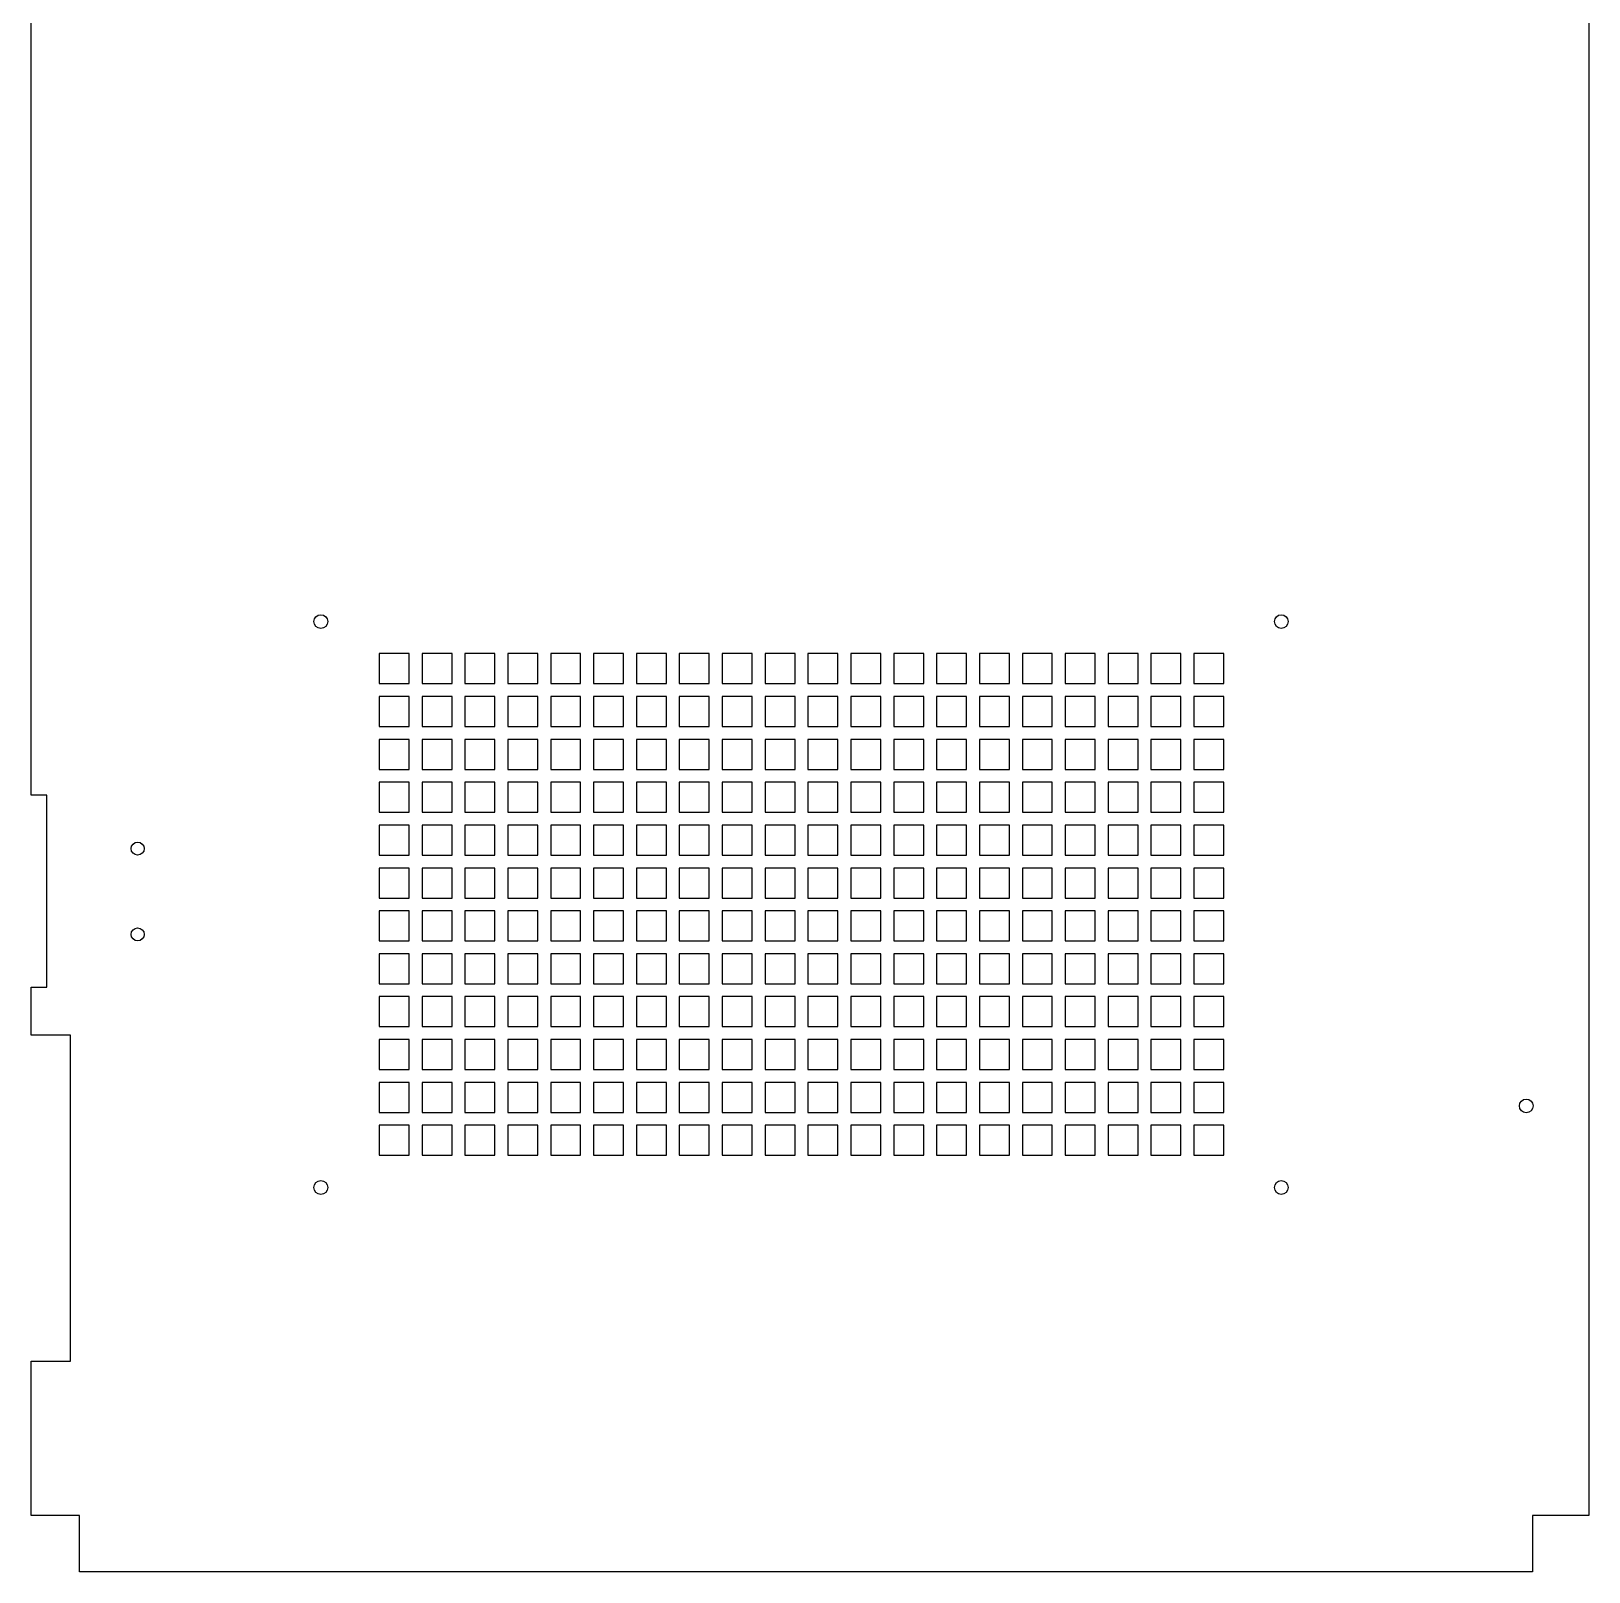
# Model space of a CAD drawing. Header units: inches. Extents: x -11.2 to 11.5, y -45.5 to 45.5.
# Drawn here: x -11.23 to 11.48, y -45.54 to -23.08 of the extents above; entities that cross this region are included whole.
import ezdxf

# ---------------------------------------------------------------- set-up
doc = ezdxf.new("R2010")
doc.units = ezdxf.units.IN
doc.header["$MEASUREMENT"] = 0

msp = doc.modelspace()

# ---------------------------------------------------------------- linework, layer by layer
at = {"color": 7, "linetype": 'Continuous', "lineweight": 25}
for p, q in [((11.477, 44.72), (11.477, -44.72)), ((-11.227, -34.22), (-11.227, -14.52)), ((-5.718, -32.158), (-6.155, -32.158)), ((-6.155, -32.158), (-6.155, -32.595)), ((-5.718, -32.595), (-5.718, -32.158)), ((-5.093, -32.158), (-5.53, -32.158)), ((-5.53, -32.158), (-5.53, -32.595)), ((-5.093, -32.595), (-5.093, -32.158)), ((-4.468, -32.158), (-4.905, -32.158)), ((-4.905, -32.158), (-4.905, -32.595)), ((-4.468, -32.595), (-4.468, -32.158)), ((-3.843, -32.158), (-4.28, -32.158)), ((-4.28, -32.158), (-4.28, -32.595)), ((-3.843, -32.595), (-3.843, -32.158)), ((-3.218, -32.158), (-3.655, -32.158)), ((-3.655, -32.158), (-3.655, -32.595)), ((-3.218, -32.595), (-3.218, -32.158)), ((-2.593, -32.158), (-3.03, -32.158)), ((-3.03, -32.158), (-3.03, -32.595)), ((-2.593, -32.595), (-2.593, -32.158)), ((-1.968, -32.158), (-2.405, -32.158)), ((-2.405, -32.158), (-2.405, -32.595)), ((-1.968, -32.595), (-1.968, -32.158)), ((-1.343, -32.158), (-1.78, -32.158)), ((-1.78, -32.158), (-1.78, -32.595)), ((-1.343, -32.595), (-1.343, -32.158)), ((-0.718, -32.158), (-1.155, -32.158)), ((-1.155, -32.158), (-1.155, -32.595)), ((-0.718, -32.595), (-0.718, -32.158)), ((-0.093, -32.158), (-0.53, -32.158)), ((-0.53, -32.158), (-0.53, -32.595)), ((-0.093, -32.595), (-0.093, -32.158)), ((0.532, -32.158), (0.095, -32.158)), ((0.095, -32.158), (0.095, -32.595)), ((0.532, -32.595), (0.532, -32.158)), ((1.157, -32.158), (0.72, -32.158)), ((0.72, -32.158), (0.72, -32.595)), ((1.157, -32.595), (1.157, -32.158)), ((1.782, -32.158), (1.345, -32.158)), ((1.345, -32.158), (1.345, -32.595)), ((1.782, -32.595), (1.782, -32.158)), ((2.407, -32.158), (1.97, -32.158)), ((1.97, -32.158), (1.97, -32.595)), ((2.407, -32.595), (2.407, -32.158)), ((3.032, -32.158), (2.595, -32.158)), ((2.595, -32.158), (2.595, -32.595)), ((3.032, -32.595), (3.032, -32.158)), ((3.657, -32.158), (3.22, -32.158)), ((3.22, -32.158), (3.22, -32.595)), ((3.657, -32.595), (3.657, -32.158)), ((4.282, -32.158), (3.845, -32.158)), ((3.845, -32.158), (3.845, -32.595)), ((4.282, -32.595), (4.282, -32.158)), ((4.907, -32.158), (4.47, -32.158)), ((4.47, -32.158), (4.47, -32.595)), ((4.907, -32.595), (4.907, -32.158)), ((5.532, -32.158), (5.095, -32.158)), ((5.095, -32.158), (5.095, -32.595)), ((5.532, -32.595), (5.532, -32.158)), ((6.157, -32.158), (5.72, -32.158)), ((5.72, -32.158), (5.72, -32.595)), ((6.157, -32.595), (6.157, -32.158)), ((-6.155, -32.595), (-5.718, -32.595)), ((-5.53, -32.595), (-5.093, -32.595)), ((-4.905, -32.595), (-4.468, -32.595)), ((-4.28, -32.595), (-3.843, -32.595)), ((-3.655, -32.595), (-3.218, -32.595)), ((-3.03, -32.595), (-2.593, -32.595)), ((-2.405, -32.595), (-1.968, -32.595)), ((-1.78, -32.595), (-1.343, -32.595)), ((-1.155, -32.595), (-0.718, -32.595)), ((-0.53, -32.595), (-0.093, -32.595)), ((0.095, -32.595), (0.532, -32.595)), ((0.72, -32.595), (1.157, -32.595)), ((1.345, -32.595), (1.782, -32.595)), ((1.97, -32.595), (2.407, -32.595)), ((2.595, -32.595), (3.032, -32.595)), ((3.22, -32.595), (3.657, -32.595)), ((3.845, -32.595), (4.282, -32.595)), ((4.47, -32.595), (4.907, -32.595)), ((5.095, -32.595), (5.532, -32.595)), ((5.72, -32.595), (6.157, -32.595)), ((-5.718, -32.783), (-6.155, -32.783)), ((-6.155, -32.783), (-6.155, -33.22)), ((-5.718, -33.22), (-5.718, -32.783)), ((-5.093, -32.783), (-5.53, -32.783)), ((-5.53, -32.783), (-5.53, -33.22)), ((-5.093, -33.22), (-5.093, -32.783)), ((-4.468, -32.783), (-4.905, -32.783)), ((-4.905, -32.783), (-4.905, -33.22)), ((-4.468, -33.22), (-4.468, -32.783)), ((-3.843, -32.783), (-4.28, -32.783)), ((-4.28, -32.783), (-4.28, -33.22)), ((-3.843, -33.22), (-3.843, -32.783)), ((-3.218, -32.783), (-3.655, -32.783)), ((-3.655, -32.783), (-3.655, -33.22)), ((-3.218, -33.22), (-3.218, -32.783)), ((-2.593, -32.783), (-3.03, -32.783)), ((-3.03, -32.783), (-3.03, -33.22)), ((-2.593, -33.22), (-2.593, -32.783)), ((-1.968, -32.783), (-2.405, -32.783)), ((-2.405, -32.783), (-2.405, -33.22)), ((-1.968, -33.22), (-1.968, -32.783)), ((-1.343, -32.783), (-1.78, -32.783)), ((-1.78, -32.783), (-1.78, -33.22)), ((-1.343, -33.22), (-1.343, -32.783)), ((-0.718, -32.783), (-1.155, -32.783)), ((-1.155, -32.783), (-1.155, -33.22)), ((-0.718, -33.22), (-0.718, -32.783)), ((-0.093, -32.783), (-0.53, -32.783)), ((-0.53, -32.783), (-0.53, -33.22)), ((-0.093, -33.22), (-0.093, -32.783)), ((0.532, -32.783), (0.095, -32.783)), ((0.095, -32.783), (0.095, -33.22)), ((0.532, -33.22), (0.532, -32.783)), ((1.157, -32.783), (0.72, -32.783)), ((0.72, -32.783), (0.72, -33.22)), ((1.157, -33.22), (1.157, -32.783)), ((1.782, -32.783), (1.345, -32.783)), ((1.345, -32.783), (1.345, -33.22)), ((1.782, -33.22), (1.782, -32.783)), ((2.407, -32.783), (1.97, -32.783)), ((1.97, -32.783), (1.97, -33.22)), ((2.407, -33.22), (2.407, -32.783)), ((3.032, -32.783), (2.595, -32.783)), ((2.595, -32.783), (2.595, -33.22)), ((3.032, -33.22), (3.032, -32.783)), ((3.657, -32.783), (3.22, -32.783)), ((3.22, -32.783), (3.22, -33.22)), ((3.657, -33.22), (3.657, -32.783)), ((4.282, -32.783), (3.845, -32.783)), ((3.845, -32.783), (3.845, -33.22)), ((4.282, -33.22), (4.282, -32.783)), ((4.907, -32.783), (4.47, -32.783)), ((4.47, -32.783), (4.47, -33.22)), ((4.907, -33.22), (4.907, -32.783)), ((5.532, -32.783), (5.095, -32.783)), ((5.095, -32.783), (5.095, -33.22)), ((5.532, -33.22), (5.532, -32.783)), ((6.157, -32.783), (5.72, -32.783)), ((5.72, -32.783), (5.72, -33.22)), ((6.157, -33.22), (6.157, -32.783)), ((-6.155, -33.22), (-5.718, -33.22)), ((-5.53, -33.22), (-5.093, -33.22)), ((-4.905, -33.22), (-4.468, -33.22)), ((-4.28, -33.22), (-3.843, -33.22)), ((-3.655, -33.22), (-3.218, -33.22)), ((-3.03, -33.22), (-2.593, -33.22)), ((-2.405, -33.22), (-1.968, -33.22)), ((-1.78, -33.22), (-1.343, -33.22)), ((-1.155, -33.22), (-0.718, -33.22)), ((-0.53, -33.22), (-0.093, -33.22)), ((0.095, -33.22), (0.532, -33.22)), ((0.72, -33.22), (1.157, -33.22)), ((1.345, -33.22), (1.782, -33.22)), ((1.97, -33.22), (2.407, -33.22)), ((2.595, -33.22), (3.032, -33.22)), ((3.22, -33.22), (3.657, -33.22)), ((3.845, -33.22), (4.282, -33.22)), ((4.47, -33.22), (4.907, -33.22)), ((5.095, -33.22), (5.532, -33.22)), ((5.72, -33.22), (6.157, -33.22)), ((-5.718, -33.408), (-6.155, -33.408)), ((-6.155, -33.408), (-6.155, -33.845)), ((-5.718, -33.845), (-5.718, -33.408)), ((-5.093, -33.408), (-5.53, -33.408)), ((-5.53, -33.408), (-5.53, -33.845)), ((-5.093, -33.845), (-5.093, -33.408)), ((-4.468, -33.408), (-4.905, -33.408)), ((-4.905, -33.408), (-4.905, -33.845)), ((-4.468, -33.845), (-4.468, -33.408)), ((-3.843, -33.408), (-4.28, -33.408)), ((-4.28, -33.408), (-4.28, -33.845)), ((-3.843, -33.845), (-3.843, -33.408)), ((-3.218, -33.408), (-3.655, -33.408)), ((-3.655, -33.408), (-3.655, -33.845)), ((-3.218, -33.845), (-3.218, -33.408)), ((-2.593, -33.408), (-3.03, -33.408)), ((-3.03, -33.408), (-3.03, -33.845)), ((-2.593, -33.845), (-2.593, -33.408)), ((-1.968, -33.408), (-2.405, -33.408)), ((-2.405, -33.408), (-2.405, -33.845)), ((-1.968, -33.845), (-1.968, -33.408)), ((-1.343, -33.408), (-1.78, -33.408)), ((-1.78, -33.408), (-1.78, -33.845)), ((-1.343, -33.845), (-1.343, -33.408)), ((-0.718, -33.408), (-1.155, -33.408)), ((-1.155, -33.408), (-1.155, -33.845)), ((-0.718, -33.845), (-0.718, -33.408)), ((-0.093, -33.408), (-0.53, -33.408)), ((-0.53, -33.408), (-0.53, -33.845)), ((-0.093, -33.845), (-0.093, -33.408)), ((0.532, -33.408), (0.095, -33.408)), ((0.095, -33.408), (0.095, -33.845)), ((0.532, -33.845), (0.532, -33.408)), ((1.157, -33.408), (0.72, -33.408)), ((0.72, -33.408), (0.72, -33.845)), ((1.157, -33.845), (1.157, -33.408)), ((1.782, -33.408), (1.345, -33.408)), ((1.345, -33.408), (1.345, -33.845)), ((1.782, -33.845), (1.782, -33.408)), ((2.407, -33.408), (1.97, -33.408)), ((1.97, -33.408), (1.97, -33.845)), ((2.407, -33.845), (2.407, -33.408)), ((3.032, -33.408), (2.595, -33.408)), ((2.595, -33.408), (2.595, -33.845)), ((3.032, -33.845), (3.032, -33.408)), ((3.657, -33.408), (3.22, -33.408)), ((3.22, -33.408), (3.22, -33.845)), ((3.657, -33.845), (3.657, -33.408)), ((4.282, -33.408), (3.845, -33.408)), ((3.845, -33.408), (3.845, -33.845)), ((4.282, -33.845), (4.282, -33.408)), ((4.907, -33.408), (4.47, -33.408)), ((4.47, -33.408), (4.47, -33.845)), ((4.907, -33.845), (4.907, -33.408)), ((5.532, -33.408), (5.095, -33.408)), ((5.095, -33.408), (5.095, -33.845)), ((5.532, -33.845), (5.532, -33.408)), ((6.157, -33.408), (5.72, -33.408)), ((5.72, -33.408), (5.72, -33.845)), ((6.157, -33.845), (6.157, -33.408)), ((-6.155, -33.845), (-5.718, -33.845)), ((-5.718, -34.033), (-6.155, -34.033)), ((-6.155, -34.033), (-6.155, -34.47)), ((-5.718, -34.47), (-5.718, -34.033)), ((-5.53, -33.845), (-5.093, -33.845)), ((-5.093, -34.033), (-5.53, -34.033)), ((-5.53, -34.033), (-5.53, -34.47)), ((-5.093, -34.47), (-5.093, -34.033)), ((-4.905, -33.845), (-4.468, -33.845)), ((-4.468, -34.033), (-4.905, -34.033)), ((-4.905, -34.033), (-4.905, -34.47)), ((-4.468, -34.47), (-4.468, -34.033)), ((-4.28, -33.845), (-3.843, -33.845)), ((-3.843, -34.033), (-4.28, -34.033)), ((-4.28, -34.033), (-4.28, -34.47)), ((-3.843, -34.47), (-3.843, -34.033)), ((-3.655, -33.845), (-3.218, -33.845)), ((-3.218, -34.033), (-3.655, -34.033)), ((-3.655, -34.033), (-3.655, -34.47)), ((-3.218, -34.47), (-3.218, -34.033)), ((-3.03, -33.845), (-2.593, -33.845)), ((-2.593, -34.033), (-3.03, -34.033)), ((-3.03, -34.033), (-3.03, -34.47)), ((-2.593, -34.47), (-2.593, -34.033)), ((-2.405, -33.845), (-1.968, -33.845)), ((-1.968, -34.033), (-2.405, -34.033)), ((-2.405, -34.033), (-2.405, -34.47)), ((-1.968, -34.47), (-1.968, -34.033)), ((-1.78, -33.845), (-1.343, -33.845)), ((-1.343, -34.033), (-1.78, -34.033)), ((-1.78, -34.033), (-1.78, -34.47)), ((-1.343, -34.47), (-1.343, -34.033)), ((-1.155, -33.845), (-0.718, -33.845)), ((-0.718, -34.033), (-1.155, -34.033)), ((-1.155, -34.033), (-1.155, -34.47)), ((-0.718, -34.47), (-0.718, -34.033)), ((-0.53, -33.845), (-0.093, -33.845)), ((-0.093, -34.033), (-0.53, -34.033)), ((-0.53, -34.033), (-0.53, -34.47)), ((-0.093, -34.47), (-0.093, -34.033)), ((0.095, -33.845), (0.532, -33.845)), ((0.532, -34.033), (0.095, -34.033)), ((0.095, -34.033), (0.095, -34.47)), ((0.532, -34.47), (0.532, -34.033)), ((0.72, -33.845), (1.157, -33.845)), ((1.157, -34.033), (0.72, -34.033)), ((0.72, -34.033), (0.72, -34.47)), ((1.157, -34.47), (1.157, -34.033)), ((1.345, -33.845), (1.782, -33.845)), ((1.782, -34.033), (1.345, -34.033)), ((1.345, -34.033), (1.345, -34.47)), ((1.782, -34.47), (1.782, -34.033)), ((1.97, -33.845), (2.407, -33.845)), ((2.407, -34.033), (1.97, -34.033)), ((1.97, -34.033), (1.97, -34.47)), ((2.407, -34.47), (2.407, -34.033)), ((2.595, -33.845), (3.032, -33.845)), ((3.032, -34.033), (2.595, -34.033)), ((2.595, -34.033), (2.595, -34.47)), ((3.032, -34.47), (3.032, -34.033)), ((3.22, -33.845), (3.657, -33.845)), ((3.657, -34.033), (3.22, -34.033)), ((3.22, -34.033), (3.22, -34.47)), ((3.657, -34.47), (3.657, -34.033)), ((3.845, -33.845), (4.282, -33.845)), ((4.282, -34.033), (3.845, -34.033)), ((3.845, -34.033), (3.845, -34.47)), ((4.282, -34.47), (4.282, -34.033)), ((4.47, -33.845), (4.907, -33.845)), ((4.907, -34.033), (4.47, -34.033)), ((4.47, -34.033), (4.47, -34.47)), ((4.907, -34.47), (4.907, -34.033)), ((5.095, -33.845), (5.532, -33.845)), ((5.532, -34.033), (5.095, -34.033)), ((5.095, -34.033), (5.095, -34.47)), ((5.532, -34.47), (5.532, -34.033)), ((5.72, -33.845), (6.157, -33.845)), ((6.157, -34.033), (5.72, -34.033)), ((5.72, -34.033), (5.72, -34.47)), ((6.157, -34.47), (6.157, -34.033)), ((-10.997, -34.22), (-11.227, -34.22)), ((-10.997, -37.02), (-10.997, -34.22)), ((-6.155, -34.47), (-5.718, -34.47)), ((-5.53, -34.47), (-5.093, -34.47)), ((-4.905, -34.47), (-4.468, -34.47)), ((-4.28, -34.47), (-3.843, -34.47)), ((-3.655, -34.47), (-3.218, -34.47)), ((-3.03, -34.47), (-2.593, -34.47)), ((-2.405, -34.47), (-1.968, -34.47)), ((-1.78, -34.47), (-1.343, -34.47)), ((-1.155, -34.47), (-0.718, -34.47)), ((-0.53, -34.47), (-0.093, -34.47)), ((0.095, -34.47), (0.532, -34.47)), ((0.72, -34.47), (1.157, -34.47)), ((1.345, -34.47), (1.782, -34.47)), ((1.97, -34.47), (2.407, -34.47)), ((2.595, -34.47), (3.032, -34.47)), ((3.22, -34.47), (3.657, -34.47)), ((3.845, -34.47), (4.282, -34.47)), ((4.47, -34.47), (4.907, -34.47)), ((5.095, -34.47), (5.532, -34.47)), ((5.72, -34.47), (6.157, -34.47)), ((-5.718, -34.658), (-6.155, -34.658)), ((-6.155, -34.658), (-6.155, -35.095)), ((-5.718, -35.095), (-5.718, -34.658)), ((-5.093, -34.658), (-5.53, -34.658)), ((-5.53, -34.658), (-5.53, -35.095)), ((-5.093, -35.095), (-5.093, -34.658)), ((-4.468, -34.658), (-4.905, -34.658)), ((-4.905, -34.658), (-4.905, -35.095)), ((-4.468, -35.095), (-4.468, -34.658)), ((-3.843, -34.658), (-4.28, -34.658)), ((-4.28, -34.658), (-4.28, -35.095)), ((-3.843, -35.095), (-3.843, -34.658)), ((-3.218, -34.658), (-3.655, -34.658)), ((-3.655, -34.658), (-3.655, -35.095)), ((-3.218, -35.095), (-3.218, -34.658)), ((-2.593, -34.658), (-3.03, -34.658)), ((-3.03, -34.658), (-3.03, -35.095)), ((-2.593, -35.095), (-2.593, -34.658)), ((-1.968, -34.658), (-2.405, -34.658)), ((-2.405, -34.658), (-2.405, -35.095)), ((-1.968, -35.095), (-1.968, -34.658)), ((-1.343, -34.658), (-1.78, -34.658)), ((-1.78, -34.658), (-1.78, -35.095)), ((-1.343, -35.095), (-1.343, -34.658)), ((-0.718, -34.658), (-1.155, -34.658)), ((-1.155, -34.658), (-1.155, -35.095)), ((-0.718, -35.095), (-0.718, -34.658)), ((-0.093, -34.658), (-0.53, -34.658)), ((-0.53, -34.658), (-0.53, -35.095)), ((-0.093, -35.095), (-0.093, -34.658)), ((0.532, -34.658), (0.095, -34.658)), ((0.095, -34.658), (0.095, -35.095)), ((0.532, -35.095), (0.532, -34.658)), ((1.157, -34.658), (0.72, -34.658)), ((0.72, -34.658), (0.72, -35.095)), ((1.157, -35.095), (1.157, -34.658)), ((1.782, -34.658), (1.345, -34.658)), ((1.345, -34.658), (1.345, -35.095)), ((1.782, -35.095), (1.782, -34.658)), ((2.407, -34.658), (1.97, -34.658)), ((1.97, -34.658), (1.97, -35.095)), ((2.407, -35.095), (2.407, -34.658)), ((3.032, -34.658), (2.595, -34.658)), ((2.595, -34.658), (2.595, -35.095)), ((3.032, -35.095), (3.032, -34.658)), ((3.657, -34.658), (3.22, -34.658)), ((3.22, -34.658), (3.22, -35.095)), ((3.657, -35.095), (3.657, -34.658)), ((4.282, -34.658), (3.845, -34.658)), ((3.845, -34.658), (3.845, -35.095)), ((4.282, -35.095), (4.282, -34.658)), ((4.907, -34.658), (4.47, -34.658)), ((4.47, -34.658), (4.47, -35.095)), ((4.907, -35.095), (4.907, -34.658)), ((5.532, -34.658), (5.095, -34.658)), ((5.095, -34.658), (5.095, -35.095)), ((5.532, -35.095), (5.532, -34.658)), ((6.157, -34.658), (5.72, -34.658)), ((5.72, -34.658), (5.72, -35.095)), ((6.157, -35.095), (6.157, -34.658)), ((-6.155, -35.095), (-5.718, -35.095)), ((-5.53, -35.095), (-5.093, -35.095)), ((-4.905, -35.095), (-4.468, -35.095)), ((-4.28, -35.095), (-3.843, -35.095)), ((-3.655, -35.095), (-3.218, -35.095)), ((-3.03, -35.095), (-2.593, -35.095)), ((-2.405, -35.095), (-1.968, -35.095)), ((-1.78, -35.095), (-1.343, -35.095)), ((-1.155, -35.095), (-0.718, -35.095)), ((-0.53, -35.095), (-0.093, -35.095)), ((0.095, -35.095), (0.532, -35.095)), ((0.72, -35.095), (1.157, -35.095)), ((1.345, -35.095), (1.782, -35.095)), ((1.97, -35.095), (2.407, -35.095)), ((2.595, -35.095), (3.032, -35.095)), ((3.22, -35.095), (3.657, -35.095)), ((3.845, -35.095), (4.282, -35.095)), ((4.47, -35.095), (4.907, -35.095)), ((5.095, -35.095), (5.532, -35.095)), ((5.72, -35.095), (6.157, -35.095)), ((-5.718, -35.283), (-6.155, -35.283)), ((-6.155, -35.283), (-6.155, -35.72)), ((-5.718, -35.72), (-5.718, -35.283)), ((-5.093, -35.283), (-5.53, -35.283)), ((-5.53, -35.283), (-5.53, -35.72)), ((-5.093, -35.72), (-5.093, -35.283)), ((-4.468, -35.283), (-4.905, -35.283)), ((-4.905, -35.283), (-4.905, -35.72)), ((-4.468, -35.72), (-4.468, -35.283)), ((-3.843, -35.283), (-4.28, -35.283)), ((-4.28, -35.283), (-4.28, -35.72)), ((-3.843, -35.72), (-3.843, -35.283)), ((-3.218, -35.283), (-3.655, -35.283)), ((-3.655, -35.283), (-3.655, -35.72)), ((-3.218, -35.72), (-3.218, -35.283)), ((-2.593, -35.283), (-3.03, -35.283)), ((-3.03, -35.283), (-3.03, -35.72)), ((-2.593, -35.72), (-2.593, -35.283)), ((-1.968, -35.283), (-2.405, -35.283)), ((-2.405, -35.283), (-2.405, -35.72)), ((-1.968, -35.72), (-1.968, -35.283)), ((-1.343, -35.283), (-1.78, -35.283)), ((-1.78, -35.283), (-1.78, -35.72)), ((-1.343, -35.72), (-1.343, -35.283)), ((-0.718, -35.283), (-1.155, -35.283)), ((-1.155, -35.283), (-1.155, -35.72)), ((-0.718, -35.72), (-0.718, -35.283)), ((-0.093, -35.283), (-0.53, -35.283)), ((-0.53, -35.283), (-0.53, -35.72)), ((-0.093, -35.72), (-0.093, -35.283)), ((0.532, -35.283), (0.095, -35.283)), ((0.095, -35.283), (0.095, -35.72)), ((0.532, -35.72), (0.532, -35.283)), ((1.157, -35.283), (0.72, -35.283)), ((0.72, -35.283), (0.72, -35.72)), ((1.157, -35.72), (1.157, -35.283)), ((1.782, -35.283), (1.345, -35.283)), ((1.345, -35.283), (1.345, -35.72)), ((1.782, -35.72), (1.782, -35.283)), ((2.407, -35.283), (1.97, -35.283)), ((1.97, -35.283), (1.97, -35.72)), ((2.407, -35.72), (2.407, -35.283)), ((3.032, -35.283), (2.595, -35.283)), ((2.595, -35.283), (2.595, -35.72)), ((3.032, -35.72), (3.032, -35.283)), ((3.657, -35.283), (3.22, -35.283)), ((3.22, -35.283), (3.22, -35.72)), ((3.657, -35.72), (3.657, -35.283)), ((4.282, -35.283), (3.845, -35.283)), ((3.845, -35.283), (3.845, -35.72)), ((4.282, -35.72), (4.282, -35.283)), ((4.907, -35.283), (4.47, -35.283)), ((4.47, -35.283), (4.47, -35.72)), ((4.907, -35.72), (4.907, -35.283)), ((5.532, -35.283), (5.095, -35.283)), ((5.095, -35.283), (5.095, -35.72)), ((5.532, -35.72), (5.532, -35.283)), ((6.157, -35.283), (5.72, -35.283)), ((5.72, -35.283), (5.72, -35.72)), ((6.157, -35.72), (6.157, -35.283)), ((-6.155, -35.72), (-5.718, -35.72)), ((-5.53, -35.72), (-5.093, -35.72)), ((-4.905, -35.72), (-4.468, -35.72)), ((-4.28, -35.72), (-3.843, -35.72)), ((-3.655, -35.72), (-3.218, -35.72)), ((-3.03, -35.72), (-2.593, -35.72)), ((-2.405, -35.72), (-1.968, -35.72)), ((-1.78, -35.72), (-1.343, -35.72)), ((-1.155, -35.72), (-0.718, -35.72)), ((-0.53, -35.72), (-0.093, -35.72)), ((0.095, -35.72), (0.532, -35.72)), ((0.72, -35.72), (1.157, -35.72)), ((1.345, -35.72), (1.782, -35.72)), ((1.97, -35.72), (2.407, -35.72)), ((2.595, -35.72), (3.032, -35.72)), ((3.22, -35.72), (3.657, -35.72)), ((3.845, -35.72), (4.282, -35.72)), ((4.47, -35.72), (4.907, -35.72)), ((5.095, -35.72), (5.532, -35.72)), ((5.72, -35.72), (6.157, -35.72)), ((-5.718, -35.908), (-6.155, -35.908)), ((-6.155, -35.908), (-6.155, -36.345)), ((-5.718, -36.345), (-5.718, -35.908)), ((-5.093, -35.908), (-5.53, -35.908)), ((-5.53, -35.908), (-5.53, -36.345)), ((-5.093, -36.345), (-5.093, -35.908)), ((-4.468, -35.908), (-4.905, -35.908)), ((-4.905, -35.908), (-4.905, -36.345)), ((-4.468, -36.345), (-4.468, -35.908)), ((-3.843, -35.908), (-4.28, -35.908)), ((-4.28, -35.908), (-4.28, -36.345)), ((-3.843, -36.345), (-3.843, -35.908)), ((-3.218, -35.908), (-3.655, -35.908)), ((-3.655, -35.908), (-3.655, -36.345)), ((-3.218, -36.345), (-3.218, -35.908)), ((-2.593, -35.908), (-3.03, -35.908)), ((-3.03, -35.908), (-3.03, -36.345)), ((-2.593, -36.345), (-2.593, -35.908)), ((-1.968, -35.908), (-2.405, -35.908)), ((-2.405, -35.908), (-2.405, -36.345)), ((-1.968, -36.345), (-1.968, -35.908)), ((-1.343, -35.908), (-1.78, -35.908)), ((-1.78, -35.908), (-1.78, -36.345)), ((-1.343, -36.345), (-1.343, -35.908)), ((-0.718, -35.908), (-1.155, -35.908)), ((-1.155, -35.908), (-1.155, -36.345)), ((-0.718, -36.345), (-0.718, -35.908)), ((-0.093, -35.908), (-0.53, -35.908)), ((-0.53, -35.908), (-0.53, -36.345)), ((-0.093, -36.345), (-0.093, -35.908)), ((0.532, -35.908), (0.095, -35.908)), ((0.095, -35.908), (0.095, -36.345)), ((0.532, -36.345), (0.532, -35.908)), ((1.157, -35.908), (0.72, -35.908)), ((0.72, -35.908), (0.72, -36.345)), ((1.157, -36.345), (1.157, -35.908)), ((1.782, -35.908), (1.345, -35.908)), ((1.345, -35.908), (1.345, -36.345)), ((1.782, -36.345), (1.782, -35.908)), ((2.407, -35.908), (1.97, -35.908)), ((1.97, -35.908), (1.97, -36.345)), ((2.407, -36.345), (2.407, -35.908)), ((3.032, -35.908), (2.595, -35.908)), ((2.595, -35.908), (2.595, -36.345)), ((3.032, -36.345), (3.032, -35.908)), ((3.657, -35.908), (3.22, -35.908)), ((3.22, -35.908), (3.22, -36.345)), ((3.657, -36.345), (3.657, -35.908)), ((4.282, -35.908), (3.845, -35.908)), ((3.845, -35.908), (3.845, -36.345)), ((4.282, -36.345), (4.282, -35.908)), ((4.907, -35.908), (4.47, -35.908)), ((4.47, -35.908), (4.47, -36.345)), ((4.907, -36.345), (4.907, -35.908)), ((5.532, -35.908), (5.095, -35.908)), ((5.095, -35.908), (5.095, -36.345)), ((5.532, -36.345), (5.532, -35.908)), ((6.157, -35.908), (5.72, -35.908)), ((5.72, -35.908), (5.72, -36.345)), ((6.157, -36.345), (6.157, -35.908)), ((-6.155, -36.345), (-5.718, -36.345)), ((-5.718, -36.533), (-6.155, -36.533)), ((-6.155, -36.533), (-6.155, -36.97)), ((-5.718, -36.97), (-5.718, -36.533)), ((-5.53, -36.345), (-5.093, -36.345)), ((-5.093, -36.533), (-5.53, -36.533)), ((-5.53, -36.533), (-5.53, -36.97)), ((-5.093, -36.97), (-5.093, -36.533)), ((-4.905, -36.345), (-4.468, -36.345)), ((-4.468, -36.533), (-4.905, -36.533)), ((-4.905, -36.533), (-4.905, -36.97)), ((-4.468, -36.97), (-4.468, -36.533)), ((-4.28, -36.345), (-3.843, -36.345)), ((-3.843, -36.533), (-4.28, -36.533)), ((-4.28, -36.533), (-4.28, -36.97)), ((-3.843, -36.97), (-3.843, -36.533)), ((-3.655, -36.345), (-3.218, -36.345)), ((-3.218, -36.533), (-3.655, -36.533)), ((-3.655, -36.533), (-3.655, -36.97)), ((-3.218, -36.97), (-3.218, -36.533)), ((-3.03, -36.345), (-2.593, -36.345)), ((-2.593, -36.533), (-3.03, -36.533)), ((-3.03, -36.533), (-3.03, -36.97)), ((-2.593, -36.97), (-2.593, -36.533)), ((-2.405, -36.345), (-1.968, -36.345)), ((-1.968, -36.533), (-2.405, -36.533)), ((-2.405, -36.533), (-2.405, -36.97)), ((-1.968, -36.97), (-1.968, -36.533)), ((-1.78, -36.345), (-1.343, -36.345)), ((-1.343, -36.533), (-1.78, -36.533)), ((-1.78, -36.533), (-1.78, -36.97)), ((-1.343, -36.97), (-1.343, -36.533)), ((-1.155, -36.345), (-0.718, -36.345)), ((-0.718, -36.533), (-1.155, -36.533)), ((-1.155, -36.533), (-1.155, -36.97)), ((-0.718, -36.97), (-0.718, -36.533)), ((-0.53, -36.345), (-0.093, -36.345)), ((-0.093, -36.533), (-0.53, -36.533)), ((-0.53, -36.533), (-0.53, -36.97)), ((-0.093, -36.97), (-0.093, -36.533)), ((0.095, -36.345), (0.532, -36.345)), ((0.532, -36.533), (0.095, -36.533)), ((0.095, -36.533), (0.095, -36.97)), ((0.532, -36.97), (0.532, -36.533)), ((0.72, -36.345), (1.157, -36.345)), ((1.157, -36.533), (0.72, -36.533)), ((0.72, -36.533), (0.72, -36.97)), ((1.157, -36.97), (1.157, -36.533)), ((1.345, -36.345), (1.782, -36.345)), ((1.782, -36.533), (1.345, -36.533)), ((1.345, -36.533), (1.345, -36.97)), ((1.782, -36.97), (1.782, -36.533)), ((1.97, -36.345), (2.407, -36.345)), ((2.407, -36.533), (1.97, -36.533)), ((1.97, -36.533), (1.97, -36.97)), ((2.407, -36.97), (2.407, -36.533)), ((2.595, -36.345), (3.032, -36.345)), ((3.032, -36.533), (2.595, -36.533)), ((2.595, -36.533), (2.595, -36.97)), ((3.032, -36.97), (3.032, -36.533)), ((3.22, -36.345), (3.657, -36.345)), ((3.657, -36.533), (3.22, -36.533)), ((3.22, -36.533), (3.22, -36.97)), ((3.657, -36.97), (3.657, -36.533)), ((3.845, -36.345), (4.282, -36.345)), ((4.282, -36.533), (3.845, -36.533)), ((3.845, -36.533), (3.845, -36.97)), ((4.282, -36.97), (4.282, -36.533)), ((4.47, -36.345), (4.907, -36.345)), ((4.907, -36.533), (4.47, -36.533)), ((4.47, -36.533), (4.47, -36.97)), ((4.907, -36.97), (4.907, -36.533)), ((5.095, -36.345), (5.532, -36.345)), ((5.532, -36.533), (5.095, -36.533)), ((5.095, -36.533), (5.095, -36.97)), ((5.532, -36.97), (5.532, -36.533)), ((5.72, -36.345), (6.157, -36.345)), ((6.157, -36.533), (5.72, -36.533)), ((5.72, -36.533), (5.72, -36.97)), ((6.157, -36.97), (6.157, -36.533)), ((-6.155, -36.97), (-5.718, -36.97)), ((-5.53, -36.97), (-5.093, -36.97)), ((-4.905, -36.97), (-4.468, -36.97)), ((-4.28, -36.97), (-3.843, -36.97)), ((-3.655, -36.97), (-3.218, -36.97)), ((-3.03, -36.97), (-2.593, -36.97)), ((-2.405, -36.97), (-1.968, -36.97)), ((-1.78, -36.97), (-1.343, -36.97)), ((-1.155, -36.97), (-0.718, -36.97)), ((-0.53, -36.97), (-0.093, -36.97)), ((0.095, -36.97), (0.532, -36.97)), ((0.72, -36.97), (1.157, -36.97)), ((1.345, -36.97), (1.782, -36.97)), ((1.97, -36.97), (2.407, -36.97)), ((2.595, -36.97), (3.032, -36.97)), ((3.22, -36.97), (3.657, -36.97)), ((3.845, -36.97), (4.282, -36.97)), ((4.47, -36.97), (4.907, -36.97)), ((5.095, -36.97), (5.532, -36.97)), ((5.72, -36.97), (6.157, -36.97)), ((-11.227, -37.72), (-11.227, -37.02)), ((-11.227, -37.02), (-10.997, -37.02)), ((-5.718, -37.158), (-6.155, -37.158)), ((-6.155, -37.158), (-6.155, -37.595)), ((-5.718, -37.595), (-5.718, -37.158)), ((-5.093, -37.158), (-5.53, -37.158)), ((-5.53, -37.158), (-5.53, -37.595)), ((-5.093, -37.595), (-5.093, -37.158)), ((-4.468, -37.158), (-4.905, -37.158)), ((-4.905, -37.158), (-4.905, -37.595)), ((-4.468, -37.595), (-4.468, -37.158)), ((-3.843, -37.158), (-4.28, -37.158)), ((-4.28, -37.158), (-4.28, -37.595)), ((-3.843, -37.595), (-3.843, -37.158)), ((-3.218, -37.158), (-3.655, -37.158)), ((-3.655, -37.158), (-3.655, -37.595)), ((-3.218, -37.595), (-3.218, -37.158)), ((-2.593, -37.158), (-3.03, -37.158)), ((-3.03, -37.158), (-3.03, -37.595)), ((-2.593, -37.595), (-2.593, -37.158)), ((-1.968, -37.158), (-2.405, -37.158)), ((-2.405, -37.158), (-2.405, -37.595)), ((-1.968, -37.595), (-1.968, -37.158)), ((-1.343, -37.158), (-1.78, -37.158)), ((-1.78, -37.158), (-1.78, -37.595)), ((-1.343, -37.595), (-1.343, -37.158)), ((-0.718, -37.158), (-1.155, -37.158)), ((-1.155, -37.158), (-1.155, -37.595)), ((-0.718, -37.595), (-0.718, -37.158)), ((-0.093, -37.158), (-0.53, -37.158)), ((-0.53, -37.158), (-0.53, -37.595)), ((-0.093, -37.595), (-0.093, -37.158)), ((0.532, -37.158), (0.095, -37.158)), ((0.095, -37.158), (0.095, -37.595)), ((0.532, -37.595), (0.532, -37.158)), ((1.157, -37.158), (0.72, -37.158)), ((0.72, -37.158), (0.72, -37.595)), ((1.157, -37.595), (1.157, -37.158)), ((1.782, -37.158), (1.345, -37.158)), ((1.345, -37.158), (1.345, -37.595)), ((1.782, -37.595), (1.782, -37.158)), ((2.407, -37.158), (1.97, -37.158)), ((1.97, -37.158), (1.97, -37.595)), ((2.407, -37.595), (2.407, -37.158)), ((3.032, -37.158), (2.595, -37.158)), ((2.595, -37.158), (2.595, -37.595)), ((3.032, -37.595), (3.032, -37.158)), ((3.657, -37.158), (3.22, -37.158)), ((3.22, -37.158), (3.22, -37.595)), ((3.657, -37.595), (3.657, -37.158)), ((4.282, -37.158), (3.845, -37.158)), ((3.845, -37.158), (3.845, -37.595)), ((4.282, -37.595), (4.282, -37.158)), ((4.907, -37.158), (4.47, -37.158)), ((4.47, -37.158), (4.47, -37.595)), ((4.907, -37.595), (4.907, -37.158)), ((5.532, -37.158), (5.095, -37.158)), ((5.095, -37.158), (5.095, -37.595)), ((5.532, -37.595), (5.532, -37.158)), ((6.157, -37.158), (5.72, -37.158)), ((5.72, -37.158), (5.72, -37.595)), ((6.157, -37.595), (6.157, -37.158)), ((-6.155, -37.595), (-5.718, -37.595)), ((-5.53, -37.595), (-5.093, -37.595)), ((-4.905, -37.595), (-4.468, -37.595)), ((-4.28, -37.595), (-3.843, -37.595)), ((-3.655, -37.595), (-3.218, -37.595)), ((-3.03, -37.595), (-2.593, -37.595)), ((-2.405, -37.595), (-1.968, -37.595)), ((-1.78, -37.595), (-1.343, -37.595)), ((-1.155, -37.595), (-0.718, -37.595)), ((-0.53, -37.595), (-0.093, -37.595)), ((0.095, -37.595), (0.532, -37.595)), ((0.72, -37.595), (1.157, -37.595)), ((1.345, -37.595), (1.782, -37.595)), ((1.97, -37.595), (2.407, -37.595)), ((2.595, -37.595), (3.032, -37.595)), ((3.22, -37.595), (3.657, -37.595)), ((3.845, -37.595), (4.282, -37.595)), ((4.47, -37.595), (4.907, -37.595)), ((5.095, -37.595), (5.532, -37.595)), ((5.72, -37.595), (6.157, -37.595)), ((-10.655, -37.72), (-11.227, -37.72)), ((-10.655, -42.47), (-10.655, -37.72)), ((-5.718, -37.783), (-6.155, -37.783)), ((-6.155, -37.783), (-6.155, -38.22)), ((-5.718, -38.22), (-5.718, -37.783)), ((-5.093, -37.783), (-5.53, -37.783)), ((-5.53, -37.783), (-5.53, -38.22)), ((-5.093, -38.22), (-5.093, -37.783)), ((-4.468, -37.783), (-4.905, -37.783)), ((-4.905, -37.783), (-4.905, -38.22)), ((-4.468, -38.22), (-4.468, -37.783)), ((-3.843, -37.783), (-4.28, -37.783)), ((-4.28, -37.783), (-4.28, -38.22)), ((-3.843, -38.22), (-3.843, -37.783)), ((-3.218, -37.783), (-3.655, -37.783)), ((-3.655, -37.783), (-3.655, -38.22)), ((-3.218, -38.22), (-3.218, -37.783)), ((-2.593, -37.783), (-3.03, -37.783)), ((-3.03, -37.783), (-3.03, -38.22)), ((-2.593, -38.22), (-2.593, -37.783)), ((-1.968, -37.783), (-2.405, -37.783)), ((-2.405, -37.783), (-2.405, -38.22)), ((-1.968, -38.22), (-1.968, -37.783)), ((-1.343, -37.783), (-1.78, -37.783)), ((-1.78, -37.783), (-1.78, -38.22)), ((-1.343, -38.22), (-1.343, -37.783)), ((-0.718, -37.783), (-1.155, -37.783)), ((-1.155, -37.783), (-1.155, -38.22)), ((-0.718, -38.22), (-0.718, -37.783)), ((-0.093, -37.783), (-0.53, -37.783)), ((-0.53, -37.783), (-0.53, -38.22)), ((-0.093, -38.22), (-0.093, -37.783)), ((0.532, -37.783), (0.095, -37.783)), ((0.095, -37.783), (0.095, -38.22)), ((0.532, -38.22), (0.532, -37.783)), ((1.157, -37.783), (0.72, -37.783)), ((0.72, -37.783), (0.72, -38.22)), ((1.157, -38.22), (1.157, -37.783)), ((1.782, -37.783), (1.345, -37.783)), ((1.345, -37.783), (1.345, -38.22)), ((1.782, -38.22), (1.782, -37.783)), ((2.407, -37.783), (1.97, -37.783)), ((1.97, -37.783), (1.97, -38.22)), ((2.407, -38.22), (2.407, -37.783)), ((3.032, -37.783), (2.595, -37.783)), ((2.595, -37.783), (2.595, -38.22)), ((3.032, -38.22), (3.032, -37.783)), ((3.657, -37.783), (3.22, -37.783)), ((3.22, -37.783), (3.22, -38.22)), ((3.657, -38.22), (3.657, -37.783)), ((4.282, -37.783), (3.845, -37.783)), ((3.845, -37.783), (3.845, -38.22)), ((4.282, -38.22), (4.282, -37.783)), ((4.907, -37.783), (4.47, -37.783)), ((4.47, -37.783), (4.47, -38.22)), ((4.907, -38.22), (4.907, -37.783)), ((5.532, -37.783), (5.095, -37.783)), ((5.095, -37.783), (5.095, -38.22)), ((5.532, -38.22), (5.532, -37.783)), ((6.157, -37.783), (5.72, -37.783)), ((5.72, -37.783), (5.72, -38.22)), ((6.157, -38.22), (6.157, -37.783)), ((-6.155, -38.22), (-5.718, -38.22)), ((-5.53, -38.22), (-5.093, -38.22)), ((-4.905, -38.22), (-4.468, -38.22)), ((-4.28, -38.22), (-3.843, -38.22)), ((-3.655, -38.22), (-3.218, -38.22)), ((-3.03, -38.22), (-2.593, -38.22)), ((-2.405, -38.22), (-1.968, -38.22)), ((-1.78, -38.22), (-1.343, -38.22)), ((-1.155, -38.22), (-0.718, -38.22)), ((-0.53, -38.22), (-0.093, -38.22)), ((0.095, -38.22), (0.532, -38.22)), ((0.72, -38.22), (1.157, -38.22)), ((1.345, -38.22), (1.782, -38.22)), ((1.97, -38.22), (2.407, -38.22)), ((2.595, -38.22), (3.032, -38.22)), ((3.22, -38.22), (3.657, -38.22)), ((3.845, -38.22), (4.282, -38.22)), ((4.47, -38.22), (4.907, -38.22)), ((5.095, -38.22), (5.532, -38.22)), ((5.72, -38.22), (6.157, -38.22)), ((-5.718, -38.408), (-6.155, -38.408)), ((-6.155, -38.408), (-6.155, -38.845)), ((-5.718, -38.845), (-5.718, -38.408)), ((-5.093, -38.408), (-5.53, -38.408)), ((-5.53, -38.408), (-5.53, -38.845)), ((-5.093, -38.845), (-5.093, -38.408)), ((-4.468, -38.408), (-4.905, -38.408)), ((-4.905, -38.408), (-4.905, -38.845)), ((-4.468, -38.845), (-4.468, -38.408)), ((-3.843, -38.408), (-4.28, -38.408)), ((-4.28, -38.408), (-4.28, -38.845)), ((-3.843, -38.845), (-3.843, -38.408)), ((-3.218, -38.408), (-3.655, -38.408)), ((-3.655, -38.408), (-3.655, -38.845)), ((-3.218, -38.845), (-3.218, -38.408)), ((-2.593, -38.408), (-3.03, -38.408)), ((-3.03, -38.408), (-3.03, -38.845)), ((-2.593, -38.845), (-2.593, -38.408)), ((-1.968, -38.408), (-2.405, -38.408)), ((-2.405, -38.408), (-2.405, -38.845)), ((-1.968, -38.845), (-1.968, -38.408)), ((-1.343, -38.408), (-1.78, -38.408)), ((-1.78, -38.408), (-1.78, -38.845)), ((-1.343, -38.845), (-1.343, -38.408)), ((-0.718, -38.408), (-1.155, -38.408)), ((-1.155, -38.408), (-1.155, -38.845)), ((-0.718, -38.845), (-0.718, -38.408)), ((-0.093, -38.408), (-0.53, -38.408)), ((-0.53, -38.408), (-0.53, -38.845)), ((-0.093, -38.845), (-0.093, -38.408)), ((0.532, -38.408), (0.095, -38.408)), ((0.095, -38.408), (0.095, -38.845)), ((0.532, -38.845), (0.532, -38.408)), ((1.157, -38.408), (0.72, -38.408)), ((0.72, -38.408), (0.72, -38.845)), ((1.157, -38.845), (1.157, -38.408)), ((1.782, -38.408), (1.345, -38.408)), ((1.345, -38.408), (1.345, -38.845)), ((1.782, -38.845), (1.782, -38.408)), ((2.407, -38.408), (1.97, -38.408)), ((1.97, -38.408), (1.97, -38.845)), ((2.407, -38.845), (2.407, -38.408)), ((3.032, -38.408), (2.595, -38.408)), ((2.595, -38.408), (2.595, -38.845)), ((3.032, -38.845), (3.032, -38.408)), ((3.657, -38.408), (3.22, -38.408)), ((3.22, -38.408), (3.22, -38.845)), ((3.657, -38.845), (3.657, -38.408)), ((4.282, -38.408), (3.845, -38.408)), ((3.845, -38.408), (3.845, -38.845)), ((4.282, -38.845), (4.282, -38.408)), ((4.907, -38.408), (4.47, -38.408)), ((4.47, -38.408), (4.47, -38.845)), ((4.907, -38.845), (4.907, -38.408)), ((5.532, -38.408), (5.095, -38.408)), ((5.095, -38.408), (5.095, -38.845)), ((5.532, -38.845), (5.532, -38.408)), ((6.157, -38.408), (5.72, -38.408)), ((5.72, -38.408), (5.72, -38.845)), ((6.157, -38.845), (6.157, -38.408)), ((-6.155, -38.845), (-5.718, -38.845)), ((-5.718, -39.033), (-6.155, -39.033)), ((-6.155, -39.033), (-6.155, -39.47)), ((-5.718, -39.47), (-5.718, -39.033)), ((-5.53, -38.845), (-5.093, -38.845)), ((-5.093, -39.033), (-5.53, -39.033)), ((-5.53, -39.033), (-5.53, -39.47)), ((-5.093, -39.47), (-5.093, -39.033)), ((-4.905, -38.845), (-4.468, -38.845)), ((-4.468, -39.033), (-4.905, -39.033)), ((-4.905, -39.033), (-4.905, -39.47)), ((-4.468, -39.47), (-4.468, -39.033)), ((-4.28, -38.845), (-3.843, -38.845)), ((-3.843, -39.033), (-4.28, -39.033)), ((-4.28, -39.033), (-4.28, -39.47)), ((-3.843, -39.47), (-3.843, -39.033)), ((-3.655, -38.845), (-3.218, -38.845)), ((-3.218, -39.033), (-3.655, -39.033)), ((-3.655, -39.033), (-3.655, -39.47)), ((-3.218, -39.47), (-3.218, -39.033)), ((-3.03, -38.845), (-2.593, -38.845)), ((-2.593, -39.033), (-3.03, -39.033)), ((-3.03, -39.033), (-3.03, -39.47)), ((-2.593, -39.47), (-2.593, -39.033)), ((-2.405, -38.845), (-1.968, -38.845)), ((-1.968, -39.033), (-2.405, -39.033)), ((-2.405, -39.033), (-2.405, -39.47)), ((-1.968, -39.47), (-1.968, -39.033)), ((-1.78, -38.845), (-1.343, -38.845)), ((-1.343, -39.033), (-1.78, -39.033)), ((-1.78, -39.033), (-1.78, -39.47)), ((-1.343, -39.47), (-1.343, -39.033)), ((-1.155, -38.845), (-0.718, -38.845)), ((-0.718, -39.033), (-1.155, -39.033)), ((-1.155, -39.033), (-1.155, -39.47)), ((-0.718, -39.47), (-0.718, -39.033)), ((-0.53, -38.845), (-0.093, -38.845)), ((-0.093, -39.033), (-0.53, -39.033)), ((-0.53, -39.033), (-0.53, -39.47)), ((-0.093, -39.47), (-0.093, -39.033)), ((0.095, -38.845), (0.532, -38.845)), ((0.532, -39.033), (0.095, -39.033)), ((0.095, -39.033), (0.095, -39.47)), ((0.532, -39.47), (0.532, -39.033)), ((0.72, -38.845), (1.157, -38.845)), ((1.157, -39.033), (0.72, -39.033)), ((0.72, -39.033), (0.72, -39.47)), ((1.157, -39.47), (1.157, -39.033)), ((1.345, -38.845), (1.782, -38.845)), ((1.782, -39.033), (1.345, -39.033)), ((1.345, -39.033), (1.345, -39.47)), ((1.782, -39.47), (1.782, -39.033)), ((1.97, -38.845), (2.407, -38.845)), ((2.407, -39.033), (1.97, -39.033)), ((1.97, -39.033), (1.97, -39.47)), ((2.407, -39.47), (2.407, -39.033)), ((2.595, -38.845), (3.032, -38.845)), ((3.032, -39.033), (2.595, -39.033)), ((2.595, -39.033), (2.595, -39.47)), ((3.032, -39.47), (3.032, -39.033)), ((3.22, -38.845), (3.657, -38.845)), ((3.657, -39.033), (3.22, -39.033)), ((3.22, -39.033), (3.22, -39.47)), ((3.657, -39.47), (3.657, -39.033)), ((3.845, -38.845), (4.282, -38.845)), ((4.282, -39.033), (3.845, -39.033)), ((3.845, -39.033), (3.845, -39.47)), ((4.282, -39.47), (4.282, -39.033)), ((4.47, -38.845), (4.907, -38.845)), ((4.907, -39.033), (4.47, -39.033)), ((4.47, -39.033), (4.47, -39.47)), ((4.907, -39.47), (4.907, -39.033)), ((5.095, -38.845), (5.532, -38.845)), ((5.532, -39.033), (5.095, -39.033)), ((5.095, -39.033), (5.095, -39.47)), ((5.532, -39.47), (5.532, -39.033)), ((5.72, -38.845), (6.157, -38.845)), ((6.157, -39.033), (5.72, -39.033)), ((5.72, -39.033), (5.72, -39.47)), ((6.157, -39.47), (6.157, -39.033)), ((-6.155, -39.47), (-5.718, -39.47)), ((-5.53, -39.47), (-5.093, -39.47)), ((-4.905, -39.47), (-4.468, -39.47)), ((-4.28, -39.47), (-3.843, -39.47)), ((-3.655, -39.47), (-3.218, -39.47)), ((-3.03, -39.47), (-2.593, -39.47)), ((-2.405, -39.47), (-1.968, -39.47)), ((-1.78, -39.47), (-1.343, -39.47)), ((-1.155, -39.47), (-0.718, -39.47)), ((-0.53, -39.47), (-0.093, -39.47)), ((0.095, -39.47), (0.532, -39.47)), ((0.72, -39.47), (1.157, -39.47)), ((1.345, -39.47), (1.782, -39.47)), ((1.97, -39.47), (2.407, -39.47)), ((2.595, -39.47), (3.032, -39.47)), ((3.22, -39.47), (3.657, -39.47)), ((3.845, -39.47), (4.282, -39.47)), ((4.47, -39.47), (4.907, -39.47)), ((5.095, -39.47), (5.532, -39.47)), ((5.72, -39.47), (6.157, -39.47)), ((-11.227, -44.72), (-11.227, -42.47)), ((-11.227, -42.47), (-10.655, -42.47)), ((-10.525, -44.72), (-11.227, -44.72)), ((-10.525, -45.542), (-10.525, -44.72)), ((11.477, -44.72), (10.655, -44.72)), ((10.655, -44.72), (10.655, -45.542)), ((10.655, -45.542), (-10.525, -45.542))]:
    msp.add_line(p, q, dxfattribs=at)
for centre, radius in [((-7.005, -31.69), 0.1), ((6.995, -31.69), 0.1), ((-9.675, -35), 0.095), ((-9.675, -36.25), 0.095), ((10.565, -38.75), 0.1), ((-7.005, -39.94), 0.1), ((6.995, -39.94), 0.1)]:
    msp.add_circle(centre, radius, dxfattribs=at)

doc.saveas('drawing.dxf')
